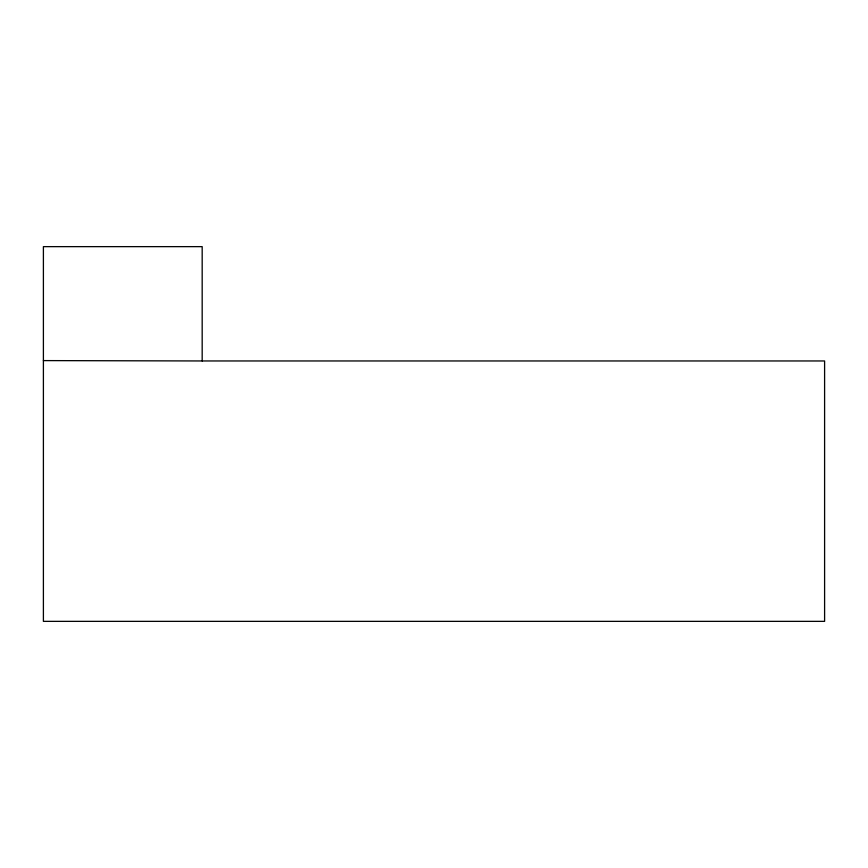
<?xml version="1.0" encoding="UTF-8"?>
<svg xmlns="http://www.w3.org/2000/svg" width="868" height="868" viewBox="0 0 868 868"><rect width="100%" height="100%" fill="white"/><g stroke="black" fill="none" stroke-linecap="round" stroke-linejoin="round"><path stroke-width="1.3" d="M202.179 360.958L824.6 360.958L824.6 621.358L43.4 621.358L43.4 246.642L202.179 246.642L202.179 360.958L43.4 360.6"/></g></svg>
